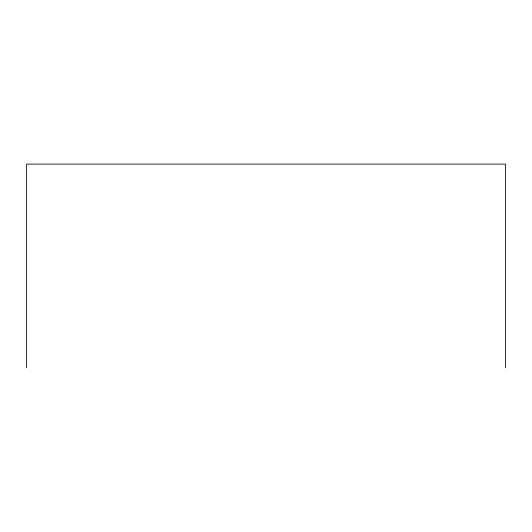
<?xml version="1.0" encoding="UTF-8"?>
<svg xmlns="http://www.w3.org/2000/svg" width="532" height="532" viewBox="0 0 532 532"><rect width="100%" height="100%" fill="white"/><g stroke="black" fill="none" stroke-linecap="round" stroke-linejoin="round"><path stroke-width="0.8" d="M505.4 367.891L505.4 164.109L26.6 164.109L26.6 367.891"/></g></svg>
